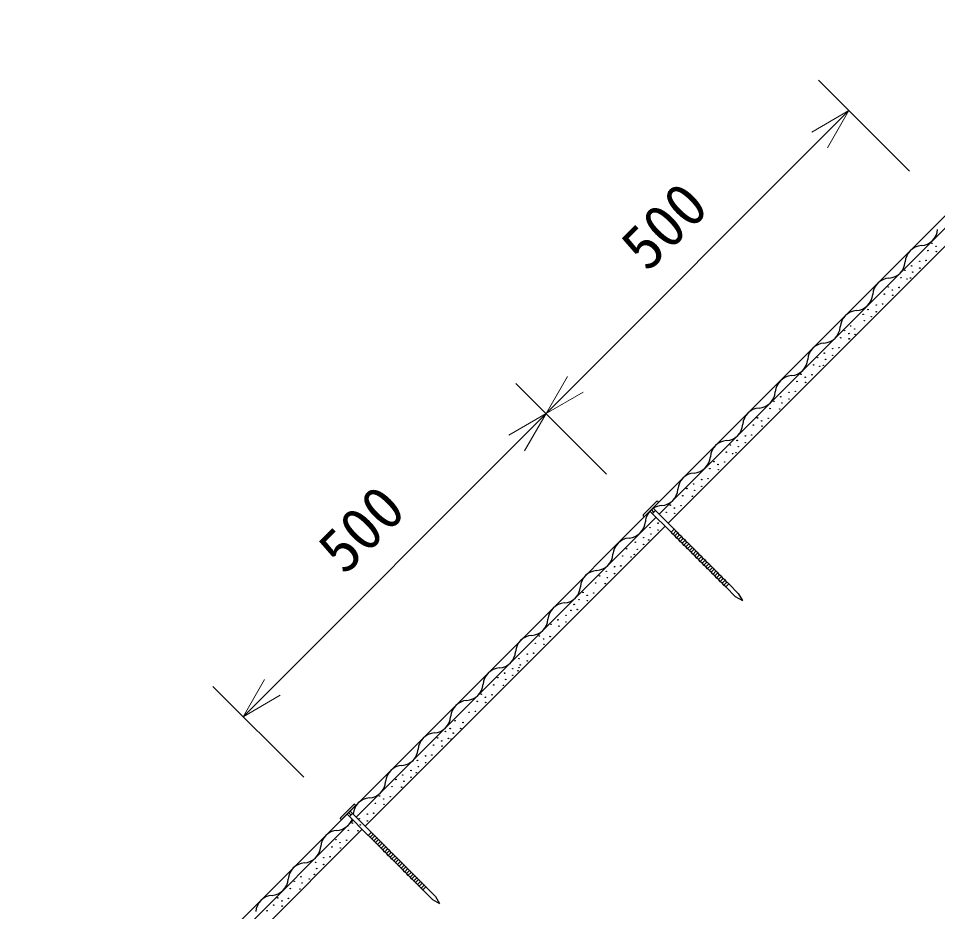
# Model space of a CAD drawing. Units: millimetres, scale not verified. Extents: x 200 to 8200, y 200 to 5825.
# Drawn here: x 1841 to 2915, y 2936 to 3978 of the extents above; entities that cross this region are included whole.
import ezdxf
from ezdxf.enums import TextEntityAlignment as Align

# ---------------------------------------------------------------- set-up
doc = ezdxf.new("R2010")
doc.units = ezdxf.units.MM
doc.header["$LTSCALE"] = 20
doc.layers.add('C-STR', color=7, linetype='Continuous', lineweight=25)
doc.layers.add('C-STR-DIM', color=1, linetype='Continuous', lineweight=13)
doc.styles.add('ＭＳ ゴシック', font='')
doc.styles.get('ＭＳ ゴシック').set_extended_font_data('MS Gothic')

msp = doc.modelspace()

# ---------------------------------------------------------------- linework, layer by layer
at = {"layer": 'C-STR'}
for p, q in [((3153.61, 3978.03), (1120.83, 1945.24)), ((2589.4, 3399.63), (2939.42, 3749.65)), ((2950.02, 3739.04), (2600.01, 3389.02)), ((2586.55, 3414.5), (2571, 3398.94)), ((2588.32, 3412.73), (2579.67, 3404.08)), ((2588.32, 3414.14), (2587.97, 3414.5)), ((2579.04, 3403.45), (2572.76, 3397.17)), ((2603.52, 3378.43), (2578.77, 3403.18)), ((2583.37, 3402.12), (2580.54, 3404.95)), ((2585.49, 3404.24), (2581.25, 3400)), ((2607.06, 3381.97), (2582.31, 3406.72)), ((2235.85, 3046.07), (2585.86, 3396.09)), ((2571.35, 3397.17), (2571, 3397.53)), ((2596.47, 3385.49), (2246.45, 3035.47)), ((2607.41, 3382.32), (2603.17, 3378.08)), ((2609.53, 3380.2), (2605.29, 3375.96)), ((2607.41, 3381.62), (2607.41, 3382.32)), ((2609.18, 3379.85), (2607.41, 3381.62)), ((2609.53, 3379.49), (2609.53, 3380.2)), ((2603.88, 3378.08), (2603.17, 3378.08)), ((2605.64, 3376.31), (2603.88, 3378.08)), ((2606, 3375.96), (2605.29, 3375.96)), ((2607.76, 3374.19), (2606, 3375.96)), ((2611.65, 3378.08), (2607.41, 3373.84)), ((2608.12, 3373.84), (2607.41, 3373.84)), ((2609.89, 3372.07), (2608.12, 3373.84)), ((2611.3, 3377.73), (2609.53, 3379.49)), ((2613.78, 3375.96), (2609.53, 3371.72)), ((2610.24, 3371.72), (2609.53, 3371.72)), ((2612.01, 3369.95), (2610.24, 3371.72)), ((2611.65, 3377.37), (2611.65, 3378.08)), ((2613.42, 3375.61), (2611.65, 3377.37)), ((2615.9, 3373.84), (2611.65, 3369.6)), ((2612.36, 3369.6), (2611.65, 3369.6)), ((2614.13, 3367.83), (2612.36, 3369.6)), ((2613.78, 3375.25), (2613.78, 3375.96)), ((2615.54, 3373.48), (2613.78, 3375.25)), ((2618.02, 3371.72), (2613.78, 3367.47)), ((2615.9, 3373.13), (2615.9, 3373.84)), ((2617.66, 3371.36), (2615.9, 3373.13)), ((2620.14, 3369.6), (2615.9, 3365.35)), ((2618.02, 3371.01), (2618.02, 3371.72)), ((2619.79, 3369.24), (2618.02, 3371.01)), ((2620.14, 3368.89), (2620.14, 3369.6)), ((2614.48, 3367.47), (2613.78, 3367.47)), ((2616.25, 3365.71), (2614.48, 3367.47)), ((2616.6, 3365.35), (2615.9, 3365.35)), ((2618.37, 3363.58), (2616.6, 3365.35)), ((2622.26, 3367.47), (2618.02, 3363.23)), ((2618.72, 3363.23), (2618.02, 3363.23)), ((2620.49, 3361.46), (2618.72, 3363.23)), ((2621.91, 3367.12), (2620.14, 3368.89)), ((2624.38, 3365.35), (2620.14, 3361.11)), ((2620.85, 3361.11), (2620.14, 3361.11)), ((2622.61, 3359.34), (2620.85, 3361.11)), ((2622.26, 3366.77), (2622.26, 3367.47)), ((2624.03, 3365), (2622.26, 3366.77)), ((2626.5, 3363.23), (2622.26, 3358.99)), ((2622.97, 3358.99), (2622.26, 3358.99)), ((2624.74, 3357.22), (2622.97, 3358.99)), ((2624.38, 3364.65), (2624.38, 3365.35)), ((2626.15, 3362.88), (2624.38, 3364.65)), ((2628.62, 3361.11), (2624.38, 3356.87)), ((2626.5, 3362.52), (2626.5, 3363.23)), ((2628.27, 3360.76), (2626.5, 3362.52)), ((2630.75, 3358.99), (2626.5, 3354.75)), ((2628.62, 3360.4), (2628.62, 3361.11)), ((2630.39, 3358.64), (2628.62, 3360.4)), ((2630.75, 3358.28), (2630.75, 3358.99)), ((2625.09, 3356.87), (2624.38, 3356.87)), ((2626.86, 3355.1), (2625.09, 3356.87)), ((2627.21, 3354.75), (2626.5, 3354.75)), ((2628.98, 3352.98), (2627.21, 3354.75)), ((2632.87, 3356.87), (2628.62, 3352.62)), ((2629.33, 3352.62), (2628.62, 3352.62)), ((2631.1, 3350.86), (2629.33, 3352.62)), ((2632.51, 3356.51), (2630.75, 3358.28)), ((2634.99, 3354.75), (2630.75, 3350.5)), ((2631.45, 3350.5), (2630.75, 3350.5)), ((2633.22, 3348.74), (2631.45, 3350.5)), ((2632.87, 3356.16), (2632.87, 3356.87)), ((2634.63, 3354.39), (2632.87, 3356.16)), ((2637.11, 3352.62), (2632.87, 3348.38)), ((2633.57, 3348.38), (2632.87, 3348.38)), ((2635.34, 3346.61), (2633.57, 3348.38)), ((2634.99, 3354.04), (2634.99, 3354.75)), ((2636.76, 3352.27), (2634.99, 3354.04)), ((2639.23, 3350.5), (2634.99, 3346.26)), ((2637.11, 3351.92), (2637.11, 3352.62)), ((2638.88, 3350.15), (2637.11, 3351.92)), ((2641.35, 3348.38), (2637.11, 3344.14)), ((2639.23, 3349.8), (2639.23, 3350.5)), ((2641, 3348.03), (2639.23, 3349.8)), ((2641.35, 3347.68), (2641.35, 3348.38)), ((2635.7, 3346.26), (2634.99, 3346.26)), ((2637.46, 3344.49), (2635.7, 3346.26)), ((2637.82, 3344.14), (2637.11, 3344.14)), ((2639.58, 3342.37), (2637.82, 3344.14)), ((2643.47, 3346.26), (2639.23, 3342.02)), ((2639.94, 3342.02), (2639.23, 3342.02)), ((2641.71, 3340.25), (2639.94, 3342.02)), ((2643.12, 3345.91), (2641.35, 3347.68)), ((2645.59, 3344.14), (2641.35, 3339.9)), ((2642.06, 3339.9), (2641.35, 3339.9)), ((2643.83, 3338.13), (2642.06, 3339.9)), ((2643.47, 3345.55), (2643.47, 3346.26)), ((2645.24, 3343.79), (2643.47, 3345.55)), ((2647.72, 3342.02), (2643.47, 3337.78)), ((2644.18, 3337.78), (2643.47, 3337.78)), ((2645.95, 3336.01), (2644.18, 3337.78)), ((2645.59, 3343.43), (2645.59, 3344.14)), ((2647.36, 3341.66), (2645.59, 3343.43)), ((2649.84, 3339.9), (2645.59, 3335.65)), ((2647.72, 3341.31), (2647.72, 3342.02)), ((2649.48, 3339.54), (2647.72, 3341.31)), ((2651.96, 3337.78), (2647.72, 3333.53)), ((2649.84, 3339.19), (2649.84, 3339.9)), ((2651.61, 3337.42), (2649.84, 3339.19)), ((2651.96, 3337.07), (2651.96, 3337.78)), ((2646.3, 3335.65), (2645.59, 3335.65)), ((2648.07, 3333.89), (2646.3, 3335.65)), ((2648.42, 3333.53), (2647.72, 3333.53)), ((2650.19, 3331.77), (2648.42, 3333.53)), ((2654.08, 3335.65), (2649.84, 3331.41)), ((2650.54, 3331.41), (2649.84, 3331.41)), ((2652.31, 3329.64), (2650.54, 3331.41)), ((2653.73, 3335.3), (2651.96, 3337.07)), ((2656.2, 3333.53), (2651.96, 3329.29)), ((2652.67, 3329.29), (2651.96, 3329.29)), ((2654.43, 3327.52), (2652.67, 3329.29)), ((2654.08, 3334.95), (2654.08, 3335.65)), ((2655.85, 3333.18), (2654.08, 3334.95)), ((2658.32, 3331.41), (2654.08, 3327.17)), ((2654.79, 3327.17), (2654.08, 3327.17)), ((2656.56, 3325.4), (2654.79, 3327.17)), ((2656.2, 3332.83), (2656.2, 3333.53)), ((2657.97, 3331.06), (2656.2, 3332.83)), ((2660.44, 3329.29), (2656.2, 3325.05)), ((2658.32, 3330.7), (2658.32, 3331.41)), ((2660.09, 3328.94), (2658.32, 3330.7)), ((2662.57, 3327.17), (2658.32, 3322.93)), ((2660.44, 3328.58), (2660.44, 3329.29)), ((2662.21, 3326.82), (2660.44, 3328.58)), ((2662.57, 3326.46), (2662.57, 3327.17)), ((2664.33, 3324.69), (2662.57, 3326.46)), ((2656.91, 3325.05), (2656.2, 3325.05)), ((2658.68, 3323.28), (2656.91, 3325.05)), ((2659.03, 3322.93), (2658.32, 3322.93)), ((2660.8, 3321.16), (2659.03, 3322.93)), ((2664.69, 3325.05), (2660.44, 3320.8)), ((2661.15, 3320.8), (2660.44, 3320.8)), ((2662.92, 3319.04), (2661.15, 3320.8)), ((2666.81, 3322.93), (2662.57, 3318.68)), ((2663.27, 3318.68), (2662.57, 3318.68)), ((2665.04, 3316.92), (2663.27, 3318.68)), ((2664.69, 3324.34), (2664.69, 3325.05)), ((2666.45, 3322.57), (2664.69, 3324.34)), ((2668.93, 3320.8), (2664.69, 3316.56)), ((2665.39, 3316.56), (2664.69, 3316.56)), ((2667.16, 3314.79), (2665.39, 3316.56)), ((2666.81, 3322.22), (2666.81, 3322.93)), ((2668.58, 3320.45), (2666.81, 3322.22)), ((2671.05, 3318.68), (2666.81, 3314.44)), ((2668.93, 3320.1), (2668.93, 3320.8)), ((2670.7, 3318.33), (2668.93, 3320.1)), ((2671.05, 3317.98), (2671.05, 3318.68)), ((2681.82, 3307.2), (2671.05, 3317.98)), ((2667.52, 3314.44), (2666.81, 3314.44)), ((2678.29, 3303.67), (2667.52, 3314.44)), ((2681.82, 3307.2), (2686.61, 3298.88)), ((2678.29, 3303.67), (2686.61, 3298.88)), ((2233, 3060.94), (2217.44, 3045.39)), ((2234.77, 3059.18), (2219.21, 3043.62)), ((2234.77, 3060.59), (2234.41, 3060.94)), ((2249.97, 3024.88), (2225.22, 3049.63)), ((2229.82, 3048.57), (2226.99, 3051.4)), ((2231.94, 3050.69), (2227.69, 3046.45)), ((2253.5, 3028.42), (2228.76, 3053.17)), ((1882.29, 2692.52), (2232.31, 3042.54)), ((2217.8, 3043.62), (2217.44, 3043.97)), ((2242.92, 3031.93), (1892.9, 2681.91)), ((2253.86, 3028.77), (2249.62, 3024.53)), ((2255.98, 3026.65), (2251.74, 3022.41)), ((2253.86, 3028.06), (2253.86, 3028.77)), ((2255.63, 3026.29), (2253.86, 3028.06)), ((2255.98, 3025.94), (2255.98, 3026.65)), ((2250.32, 3024.53), (2249.62, 3024.53)), ((2252.09, 3022.76), (2250.32, 3024.53)), ((2252.44, 3022.41), (2251.74, 3022.41)), ((2254.21, 3020.64), (2252.44, 3022.41)), ((2258.1, 3024.53), (2253.86, 3020.28)), ((2254.56, 3020.28), (2253.86, 3020.28)), ((2256.33, 3018.52), (2254.56, 3020.28)), ((2257.75, 3024.17), (2255.98, 3025.94)), ((2260.22, 3022.41), (2255.98, 3018.16)), ((2256.69, 3018.16), (2255.98, 3018.16)), ((2258.45, 3016.4), (2256.69, 3018.16)), ((2258.1, 3023.82), (2258.1, 3024.53)), ((2259.87, 3022.05), (2258.1, 3023.82)), ((2262.34, 3020.28), (2258.1, 3016.04)), ((2258.81, 3016.04), (2258.1, 3016.04)), ((2260.58, 3014.27), (2258.81, 3016.04)), ((2260.22, 3021.7), (2260.22, 3022.41)), ((2261.99, 3019.93), (2260.22, 3021.7)), ((2264.46, 3018.16), (2260.22, 3013.92)), ((2262.34, 3019.58), (2262.34, 3020.28)), ((2264.11, 3017.81), (2262.34, 3019.58)), ((2266.59, 3016.04), (2262.34, 3011.8)), ((2264.46, 3017.46), (2264.46, 3018.16)), ((2266.23, 3015.69), (2264.46, 3017.46)), ((2266.59, 3015.33), (2266.59, 3016.04)), ((2268.35, 3013.57), (2266.59, 3015.33)), ((2260.93, 3013.92), (2260.22, 3013.92)), ((2262.7, 3012.15), (2260.93, 3013.92)), ((2263.05, 3011.8), (2262.34, 3011.8)), ((2264.82, 3010.03), (2263.05, 3011.8)), ((2268.71, 3013.92), (2264.46, 3009.68)), ((2265.17, 3009.68), (2264.46, 3009.68)), ((2266.94, 3007.91), (2265.17, 3009.68)), ((2270.83, 3011.8), (2266.59, 3007.56)), ((2267.29, 3007.56), (2266.59, 3007.56)), ((2269.06, 3005.79), (2267.29, 3007.56)), ((2268.71, 3013.21), (2268.71, 3013.92)), ((2270.47, 3011.45), (2268.71, 3013.21)), ((2272.95, 3009.68), (2268.71, 3005.44)), ((2269.41, 3005.44), (2268.71, 3005.44)), ((2271.18, 3003.67), (2269.41, 3005.44)), ((2270.83, 3011.09), (2270.83, 3011.8)), ((2272.6, 3009.32), (2270.83, 3011.09)), ((2275.07, 3007.56), (2270.83, 3003.31)), ((2272.95, 3008.97), (2272.95, 3009.68)), ((2274.72, 3007.2), (2272.95, 3008.97)), ((2277.19, 3005.44), (2272.95, 3001.19)), ((2275.07, 3006.85), (2275.07, 3007.56)), ((2276.84, 3005.08), (2275.07, 3006.85)), ((2277.19, 3004.73), (2277.19, 3005.44)), ((2278.96, 3002.96), (2277.19, 3004.73)), ((2271.54, 3003.31), (2270.83, 3003.31)), ((2273.3, 3001.55), (2271.54, 3003.31)), ((2273.66, 3001.19), (2272.95, 3001.19)), ((2275.42, 2999.42), (2273.66, 3001.19)), ((2279.31, 3003.31), (2275.07, 2999.07)), ((2275.78, 2999.07), (2275.07, 2999.07)), ((2277.55, 2997.3), (2275.78, 2999.07)), ((2281.43, 3001.19), (2277.19, 2996.95)), ((2277.9, 2996.95), (2277.19, 2996.95)), ((2279.67, 2995.18), (2277.9, 2996.95)), ((2279.31, 3002.61), (2279.31, 3003.31)), ((2281.08, 3000.84), (2279.31, 3002.61)), ((2283.56, 2999.07), (2279.31, 2994.83)), ((2280.02, 2994.83), (2279.31, 2994.83)), ((2281.79, 2993.06), (2280.02, 2994.83)), ((2281.43, 3000.49), (2281.43, 3001.19)), ((2283.2, 2998.72), (2281.43, 3000.49)), ((2285.68, 2996.95), (2281.43, 2992.71)), ((2283.56, 2998.36), (2283.56, 2999.07)), ((2285.32, 2996.6), (2283.56, 2998.36)), ((2287.8, 2994.83), (2283.56, 2990.59)), ((2285.68, 2996.24), (2285.68, 2996.95)), ((2287.45, 2994.48), (2285.68, 2996.24)), ((2287.8, 2994.12), (2287.8, 2994.83)), ((2289.57, 2992.35), (2287.8, 2994.12)), ((2282.14, 2992.71), (2281.43, 2992.71)), ((2283.91, 2990.94), (2282.14, 2992.71)), ((2284.26, 2990.59), (2283.56, 2990.59)), ((2286.03, 2988.82), (2284.26, 2990.59)), ((2289.92, 2992.71), (2285.68, 2988.46)), ((2286.38, 2988.46), (2285.68, 2988.46)), ((2288.15, 2986.7), (2286.38, 2988.46)), ((2292.04, 2990.59), (2287.8, 2986.34)), ((2288.51, 2986.34), (2287.8, 2986.34)), ((2290.27, 2984.58), (2288.51, 2986.34)), ((2289.92, 2992), (2289.92, 2992.71)), ((2291.69, 2990.23), (2289.92, 2992)), ((2294.16, 2988.46), (2289.92, 2984.22)), ((2290.63, 2984.22), (2289.92, 2984.22)), ((2292.4, 2982.45), (2290.63, 2984.22)), ((2292.04, 2989.88), (2292.04, 2990.59)), ((2293.81, 2988.11), (2292.04, 2989.88)), ((2296.28, 2986.34), (2292.04, 2982.1)), ((2294.16, 2987.76), (2294.16, 2988.46)), ((2295.93, 2985.99), (2294.16, 2987.76)), ((2298.41, 2984.22), (2294.16, 2979.98)), ((2296.28, 2985.64), (2296.28, 2986.34)), ((2298.05, 2983.87), (2296.28, 2985.64)), ((2298.41, 2983.52), (2298.41, 2984.22)), ((2300.17, 2981.75), (2298.41, 2983.52)), ((2292.75, 2982.1), (2292.04, 2982.1)), ((2294.52, 2980.33), (2292.75, 2982.1)), ((2294.87, 2979.98), (2294.16, 2979.98)), ((2296.64, 2978.21), (2294.87, 2979.98)), ((2300.53, 2982.1), (2296.28, 2977.86)), ((2296.99, 2977.86), (2296.28, 2977.86)), ((2298.76, 2976.09), (2296.99, 2977.86)), ((2302.65, 2979.98), (2298.41, 2975.74)), ((2299.11, 2975.74), (2298.41, 2975.74)), ((2300.88, 2973.97), (2299.11, 2975.74)), ((2300.53, 2981.39), (2300.53, 2982.1)), ((2302.29, 2979.63), (2300.53, 2981.39)), ((2304.77, 2977.86), (2300.53, 2973.62)), ((2301.23, 2973.62), (2300.53, 2973.62)), ((2303, 2971.85), (2301.23, 2973.62)), ((2302.65, 2979.27), (2302.65, 2979.98)), ((2304.42, 2977.5), (2302.65, 2979.27)), ((2306.89, 2975.74), (2302.65, 2971.49)), ((2304.77, 2977.15), (2304.77, 2977.86)), ((2306.54, 2975.38), (2304.77, 2977.15)), ((2309.01, 2973.62), (2304.77, 2969.37)), ((2306.89, 2975.03), (2306.89, 2975.74)), ((2308.66, 2973.26), (2306.89, 2975.03)), ((2309.01, 2972.91), (2309.01, 2973.62)), ((2310.78, 2971.14), (2309.01, 2972.91)), ((2303.36, 2971.49), (2302.65, 2971.49)), ((2305.12, 2969.73), (2303.36, 2971.49)), ((2305.48, 2969.37), (2304.77, 2969.37)), ((2307.24, 2967.61), (2305.48, 2969.37)), ((2311.13, 2971.49), (2306.89, 2967.25)), ((2307.6, 2967.25), (2306.89, 2967.25)), ((2309.37, 2965.48), (2307.6, 2967.25)), ((2313.25, 2969.37), (2309.01, 2965.13)), ((2309.72, 2965.13), (2309.01, 2965.13)), ((2311.49, 2963.36), (2309.72, 2965.13)), ((2311.13, 2970.79), (2311.13, 2971.49)), ((2312.9, 2969.02), (2311.13, 2970.79)), ((2315.38, 2967.25), (2311.13, 2963.01)), ((2311.84, 2963.01), (2311.13, 2963.01)), ((2313.61, 2961.24), (2311.84, 2963.01)), ((2313.25, 2968.67), (2313.25, 2969.37)), ((2315.02, 2966.9), (2313.25, 2968.67)), ((2317.5, 2965.13), (2313.25, 2960.89)), ((2315.38, 2966.54), (2315.38, 2967.25)), ((2317.14, 2964.78), (2315.38, 2966.54)), ((2317.5, 2964.42), (2317.5, 2965.13)), ((2328.27, 2953.65), (2317.5, 2964.42)), ((2313.96, 2960.89), (2313.25, 2960.89)), ((2324.73, 2950.11), (2313.96, 2960.89)), ((2328.27, 2953.65), (2333.05, 2945.33)), ((2324.73, 2950.11), (2333.05, 2945.33))]:
    msp.add_line(p, q, dxfattribs=at)
for centre in [(2907.93, 3715.6), (2903.21, 3707.2), (2912.76, 3712.14), (2913.1, 3706.01), (2893.76, 3694.57), (2901.14, 3695.67), (2876.35, 3684.02), (2884.2, 3689.29), (2885.5, 3681.99), (2893.77, 3686.69), (2871.62, 3675.62), (2878.84, 3673.93), (2882.87, 3675.08), (2857.02, 3664.69), (2861.84, 3661.23), (2869.55, 3664.08), (2852.3, 3656.29), (2862.18, 3655.1), (2833.28, 3638.38), (2842.85, 3643.66), (2850.23, 3644.76), (2827.63, 3632.72), (2837.2, 3630.12), (2842.86, 3635.78), (2812.94, 3619.1), (2828.94, 3625.42), (2801.39, 3605.38), (2806.11, 3613.78), (2810.93, 3610.31), (2817.76, 3615.63), (2818.1, 3609.51), (2811.27, 3604.19), (2782.37, 3587.47), (2791.94, 3592.75), (2791.95, 3584.86), (2799.32, 3593.85), (2769.8, 3573.79), (2774.52, 3582.19), (2781.05, 3573.26), (2783.68, 3580.16), (2755.2, 3562.87), (2767.73, 3562.26), (2777.01, 3572.11), (2750.48, 3554.47), (2760.02, 3559.4), (2760.36, 3553.28), (2741.03, 3541.84), (2748.4, 3542.93), (2723.61, 3531.28), (2731.46, 3536.56), (2741.04, 3533.95), (2718.89, 3522.88), (2730.14, 3522.35), (2732.77, 3529.25), (2704.29, 3511.96), (2716.82, 3511.35), (2699.56, 3503.55), (2709.11, 3508.49), (2709.45, 3502.37), (2690.12, 3490.93), (2697.49, 3492.02), (2672.7, 3480.37), (2680.55, 3485.64), (2681.86, 3478.34), (2690.12, 3483.04), (2667.98, 3471.97), (2675.19, 3470.29), (2679.23, 3471.44), (2653.38, 3461.04), (2658.2, 3457.58), (2665.91, 3460.44), (2648.65, 3452.64), (2658.54, 3451.46), (2629.64, 3434.73), (2639.21, 3440.01), (2646.58, 3441.11), (2621.79, 3429.46), (2630.95, 3427.43), (2639.21, 3432.13), (2617.07, 3421.06), (2628.32, 3420.53), (2597.74, 3401.73), (2602.46, 3410.13), (2607.29, 3406.67), (2614.99, 3409.52), (2607.63, 3400.54), (2578.73, 3383.82), (2588.29, 3389.1), (2588.3, 3381.22), (2571.32, 3372.13), (2577.4, 3369.61), (2580.03, 3376.52), (2551.55, 3359.22), (2561.76, 3366.85), (2564.08, 3358.61), (2571.33, 3364.25), (2546.83, 3350.82), (2556.71, 3349.63), (2560.43, 3352.64), (2537.38, 3338.19), (2544.76, 3339.29), (2519.97, 3327.63), (2527.81, 3332.91), (2537.39, 3330.31), (2515.24, 3319.23), (2526.49, 3318.7), (2529.12, 3325.6), (2500.64, 3308.31), (2505.46, 3304.84), (2513.17, 3307.7), (2490.26, 3294.25), (2495.92, 3299.91), (2505.8, 3298.72), (2486.47, 3287.28), (2493.85, 3288.38), (2471.25, 3276.34), (2480.81, 3281.62), (2480.82, 3273.74), (2463.4, 3271.07), (2472.55, 3269.04), (2449.73, 3257.4), (2454.55, 3253.93), (2462.26, 3256.79), (2445.01, 3249), (2454.89, 3247.81), (2425.99, 3231.09), (2435.56, 3236.37), (2442.93, 3237.46), (2418.59, 3219.4), (2425.96, 3220.49), (2427.3, 3223.78), (2435.57, 3228.48), (2401.17, 3208.84), (2409.02, 3214.11), (2418.59, 3211.51), (2424.67, 3216.88), (2396.45, 3200.44), (2407.7, 3199.91), (2410.33, 3206.81), (2381.85, 3189.51), (2394.38, 3188.91), (2377.12, 3181.11), (2386.67, 3186.05), (2387.01, 3179.93), (2367.68, 3168.49), (2375.05, 3169.58), (2351.32, 3158.59), (2360.48, 3156.56), (2339.97, 3146.16), (2345.54, 3149.53), (2349.12, 3144.13), (2357.85, 3149.66), (2330.93, 3138.6), (2335.76, 3135.14), (2343.46, 3137.99), (2346.49, 3137.23), (2326.21, 3130.2), (2336.1, 3129.01), (2307.2, 3112.29), (2316.76, 3117.57), (2324.14, 3118.67), (2308.51, 3104.99), (2316.77, 3109.69), (2290.23, 3095.32), (2299.79, 3100.6), (2299.8, 3092.72), (2305.88, 3098.09), (2277.65, 3081.65), (2282.38, 3090.05), (2288.9, 3081.12), (2291.53, 3088.02), (2263.05, 3070.72), (2275.58, 3070.11), (2258.33, 3062.32), (2267.88, 3067.26), (2268.21, 3061.13), (2248.88, 3049.69), (2256.26, 3050.79), (2231.47, 3039.13), (2239.32, 3044.41), (2240.62, 3037.1), (2248.89, 3041.81), (2226.74, 3030.73), (2237.99, 3030.2), (2212.14, 3019.81), (2216.96, 3016.34), (2224.67, 3019.2), (2207.42, 3011.41), (2217.3, 3010.22), (2188.4, 2993.5), (2197.97, 2998.78), (2205.35, 2999.88), (2189.71, 2986.19), (2197.98, 2990.9), (2171.43, 2976.53), (2181.01, 2973.92), (2187.08, 2979.29), (2158.86, 2962.85), (2163.58, 2971.25), (2170.11, 2962.32), (2172.74, 2969.22), (2144.26, 2951.93), (2156.79, 2951.32), (2139.54, 2943.53), (2149.08, 2948.46), (2149.42, 2942.34), (2131.83, 2936.93)]:
    msp.add_circle(centre, 0.3, dxfattribs=at)
for centre, radius, start, end in [((2894.2, 3733.23), 20.38, 273.88791, 356.11209), ((2896.97, 3692.56), 20.38, 93.88791, 176.11209), ((2856.3, 3695.33), 20.38, 273.88791, 356.11209), ((2859.07, 3654.66), 20.38, 93.88791, 176.11209), ((2818.4, 3657.43), 20.38, 273.88791, 356.11209), ((2821.17, 3616.76), 20.38, 93.88791, 176.11209), ((2780.5, 3619.53), 20.38, 273.88791, 356.11209), ((2783.27, 3578.86), 20.38, 93.88791, 176.11209), ((2742.6, 3581.63), 20.38, 273.88791, 356.11209), ((2745.36, 3540.96), 20.38, 93.88791, 176.11209), ((2704.7, 3543.72), 20.38, 273.88791, 356.11209), ((2707.46, 3503.06), 20.38, 93.88791, 176.11209), ((2666.8, 3505.82), 20.38, 273.88791, 356.11209), ((2669.56, 3465.16), 20.38, 93.88791, 176.11209), ((2628.9, 3467.92), 20.38, 273.88791, 356.11209), ((2631.66, 3427.26), 20.38, 93.88791, 176.11209), ((2591, 3430.02), 20.38, 273.88791, 356.11209), ((2587.26, 3413.79), 1, 45, 135), ((2587.61, 3413.44), 1, 315, 45), ((2593.76, 3389.36), 20.38, 130.27608, 176.11209), ((2593.76, 3389.36), 20.38, 93.88791, 123.16881), ((2571.7, 3398.23), 1, 135, 225), ((2572.06, 3397.88), 1, 225, 315), ((2553.1, 3392.12), 20.38, 273.88791, 356.11209), ((2555.86, 3351.46), 20.38, 93.88791, 176.11209), ((2515.2, 3354.22), 20.38, 273.88791, 356.11209), ((2517.96, 3313.56), 20.38, 93.88791, 176.11209), ((2477.29, 3316.32), 20.38, 273.88791, 356.11209), ((2480.06, 3275.65), 20.38, 93.88791, 176.11209), ((2439.39, 3278.42), 20.38, 273.88791, 356.11209), ((2442.16, 3237.75), 20.38, 93.88791, 176.11209), ((2401.49, 3240.52), 20.38, 273.88791, 356.11209), ((2404.26, 3199.85), 20.38, 93.88791, 176.11209), ((2363.59, 3202.62), 20.38, 273.88791, 356.11209), ((2366.36, 3161.95), 20.38, 93.88791, 176.11209), ((2325.69, 3164.72), 20.38, 273.88791, 356.11209), ((2328.45, 3124.05), 20.38, 93.88791, 176.11209), ((2287.79, 3126.81), 20.38, 273.88791, 356.11209), ((2290.55, 3086.15), 20.38, 93.88791, 176.11209), ((2249.89, 3088.91), 20.38, 273.88791, 356.11209), ((2252.65, 3048.25), 20.38, 93.88791, 176.11209), ((2233.71, 3060.24), 1, 45, 135), ((2234.06, 3059.88), 1, 315, 45), ((2211.99, 3051.01), 20.38, 356.03123, 356.11209), ((2211.99, 3051.01), 20.38, 273.88791, 339.27532), ((2218.15, 3044.68), 1, 135, 225), ((2218.5, 3044.33), 1, 225, 315), ((2214.75, 3010.35), 20.38, 93.88791, 176.11209), ((2174.09, 3013.11), 20.38, 273.88791, 356.11209), ((2176.85, 2972.45), 20.38, 93.88791, 176.11209), ((2136.19, 2975.21), 20.38, 273.88791, 356.11209), ((2138.95, 2934.55), 20.38, 93.88791, 176.11209)]:
    msp.add_arc(centre, radius, start, end, dxfattribs=at)
at = {"layer": 'C-STR-DIM'}
for p, q in [((2881.67, 3799.73), (2775.6, 3905.8)), ((2457.4, 3516.89), (2810.96, 3870.44)), ((2810.96, 3870.44), (2767.66, 3845.44)), ((2810.96, 3870.44), (2785.96, 3827.14)), ((2528.11, 3446.18), (2422.05, 3552.24)), ((2457.4, 3516.89), (2482.4, 3560.19)), ((2457.4, 3516.89), (2500.7, 3541.89)), ((2103.85, 3163.33), (2457.4, 3516.89)), ((2457.4, 3516.89), (2414.1, 3491.89)), ((2457.4, 3516.89), (2432.4, 3473.59)), ((2174.56, 3092.62), (2068.49, 3198.69)), ((2103.85, 3163.33), (2128.85, 3206.64)), ((2103.85, 3163.33), (2147.15, 3188.33))]:
    msp.add_line(p, q, dxfattribs=at)

# ---------------------------------------------------------------- texts
at = {"layer": 'C-STR-DIM', "color": 7, "style": 'ＭＳ ゴシック'}
for p in [(2586.84, 3670.02), (2233.29, 3316.47)]:
    msp.add_text('500', height=51.32, rotation=45, dxfattribs=at).set_placement(p, align=Align.BOTTOM_LEFT)

doc.saveas('drawing.dxf')
